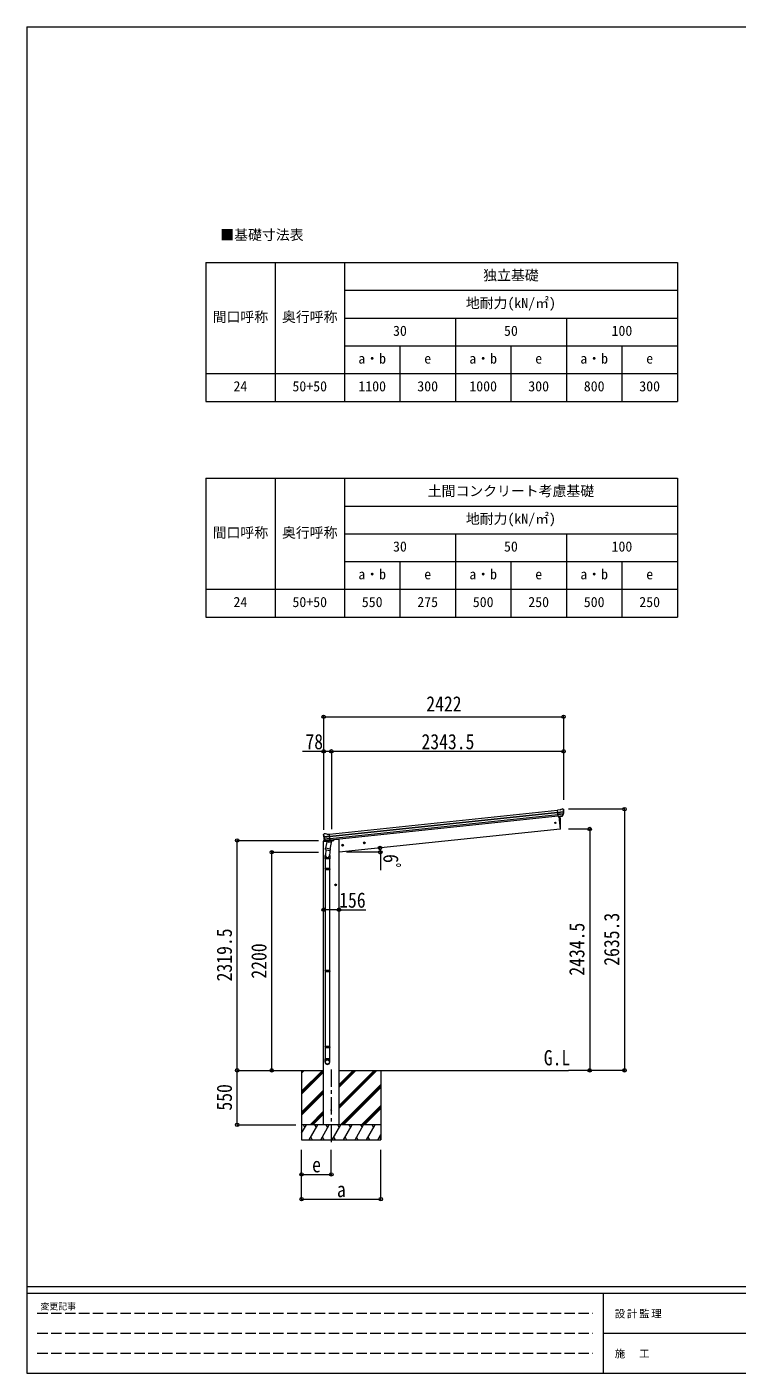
# Model space of a CAD drawing. Units: millimetres at full size, sheet at 1:35; some dimension numbers follow another scale. Extents: x -9837 to 9837, y -6790 to 6790.
# Drawn here: x -9837 to -2671, y -6790 to 6790 of the extents above; entities that cross this region are included whole.
import ezdxf
from ezdxf.enums import TextEntityAlignment as Align

# ---------------------------------------------------------------- set-up
doc = ezdxf.new("R2010")
doc.units = ezdxf.units.MM
doc.header["$LTSCALE"] = 35
doc.header["$PDMODE"] = 32
doc.header["$PDSIZE"] = 35
doc.linetypes.add('CHAIN1', pattern=[8, 5, -1, 1, -1])
doc.linetypes.add('DASHED3', pattern=[4, 3, -1])
for name, color, linetype, lineweight in [('0-0_0', 7, 'Continuous', 9), ('0-1_本体', 5, 'CHAIN1', 9), ('0-3_ELV2', 4, 'Continuous', 9), ('0-6_OTH_LINE', 6, 'Continuous', 9), ('0-9_OUTLINE', 7, 'Continuous', 9), ('0-E_DET2', 7, 'Continuous', 18), ('F-0_240', 7, 'Continuous', 9)]:
    doc.layers.add(name, color=color, linetype=linetype, lineweight=lineweight)
doc.layers.add('0-7_SHAPE', color=7, linetype='Continuous')
doc.styles.add('ＭＳ ゴシック', font='')
doc.styles.get('ＭＳ ゴシック').set_extended_font_data('MS Gothic')

msp = doc.modelspace()

# ---------------------------------------------------------------- linework, layer by layer
at = {"layer": '0-0_0'}
for p, q in [((-7187.43, -3736.01), (-6843.33, -3736.01)), ((-7065.58, -3736.01), (-7065.58, -4436.01)), ((-7065.58, -3947.23), (-6854.35, -3736.01)), ((-7065.58, -3763.39), (-7038.19, -3736.01)), ((-7065.58, -3749.25), (-7052.34, -3736.01)), ((-7065.58, -3961.38), (-6843.33, -3739.13)), ((-7065.58, -3975.52), (-6843.33, -3753.27)), ((-6687.83, -3736.01), (-4371.28, -3736.01)), ((-6687.83, -4118.27), (-6305.56, -3736.01)), ((-6687.83, -4089.98), (-6333.85, -3736.01)), ((-6687.83, -4104.12), (-6319.7, -3736.01)), ((-6687.83, -3906.14), (-6517.69, -3736.01)), ((-6687.83, -3891.99), (-6531.84, -3736.01)), ((-6687.83, -3877.85), (-6545.98, -3736.01)), ((-6265.58, -3736.01), (-6265.58, -4436.01)), ((-7065.58, -4159.37), (-6843.33, -3937.12)), ((-6671.72, -4286.01), (-6265.58, -3879.87)), ((-6657.58, -4286.01), (-6265.58, -3894.01)), ((-6643.43, -4286.01), (-6265.58, -3908.15)), ((-7065.58, -4173.51), (-6843.33, -3951.26)), ((-7065.58, -4187.65), (-6843.33, -3965.4)), ((-6980.08, -4286.01), (-6843.33, -4149.25)), ((-6965.94, -4286.01), (-6843.33, -4163.39)), ((-6951.8, -4286.01), (-6843.33, -4177.53)), ((-6459.58, -4286.01), (-6265.58, -4092)), ((-6445.44, -4286.01), (-6265.58, -4106.14)), ((-6431.3, -4286.01), (-6265.58, -4120.28)), ((-6265.58, -4286.01), (-7065.58, -4286.01)), ((-7065.58, -4369.84), (-7017.17, -4286.01)), ((-7032.18, -4311.99), (-7047.18, -4286.01)), ((-6988.31, -4436.01), (-6901.71, -4286.01)), ((-6916.71, -4311.99), (-6931.71, -4286.01)), ((-6872.84, -4436.01), (-6786.24, -4286.01)), ((-6801.24, -4311.99), (-6816.24, -4286.01)), ((-6757.37, -4436.01), (-6670.77, -4286.01)), ((-6685.77, -4311.99), (-6700.77, -4286.01)), ((-6641.9, -4436.01), (-6555.3, -4286.01)), ((-6570.3, -4311.99), (-6585.3, -4286.01)), ((-6526.43, -4436.01), (-6439.83, -4286.01)), ((-6469.83, -4286.01), (-6454.83, -4311.99)), ((-6410.96, -4436.01), (-6324.36, -4286.01)), ((-6339.36, -4311.99), (-6354.36, -4286.01)), ((-7065.58, -4436.01), (-6265.58, -4436.01)), ((-6973.31, -4410.03), (-6958.31, -4436.01)), ((-6857.84, -4410.03), (-6842.84, -4436.01)), ((-6742.37, -4410.03), (-6727.37, -4436.01)), ((-6626.9, -4410.03), (-6611.9, -4436.01)), ((-6511.43, -4410.03), (-6496.43, -4436.01)), ((-6395.96, -4410.03), (-6380.96, -4436.01)), ((-6295.49, -4436.01), (-6265.58, -4384.2)), ((-6280.49, -4410.03), (-6265.58, -4435.86))]:
    msp.add_line(p, q, dxfattribs=at)
at = {"layer": '0-1_本体'}
msp.add_line((-6765.58, -3726.8), (-6765.58, -4486.01), dxfattribs=at)
at = {"layer": '0-3_ELV2'}
for p, q in [((-6783.42, -1354), (-4484, -1112.32)), ((-6781.43, -1372.9), (-4482.02, -1131.22)), ((-6781, -1377.08), (-4481.58, -1135.4)), ((-6778.9, -1396.94), (-4479.49, -1155.26)), ((-4477.73, -1171.99), (-6777.15, -1413.67)), ((-4457.69, -1107.55), (-4484.21, -1110.33)), ((-4477.43, -1174.89), (-4484.21, -1110.33)), ((-4482.05, -1130.86), (-4422.32, -1124.58)), ((-4421.84, -1130.45), (-4481.44, -1136.72)), ((-4422.67, -1147.21), (-4479.71, -1153.2)), ((-4424.06, -1151.87), (-4479.24, -1157.67)), ((-4434.07, -1170.1), (-4477.45, -1174.66)), ((-4477.43, -1174.89), (-4467.48, -1173.84)), ((-4470.54, -1174.16), (-4457.16, -1301.55)), ((-4467.48, -1173.84), (-4467.21, -1173.9)), ((-4467.21, -1173.9), (-4441.88, -1171.24)), ((-4457.69, -1107.55), (-4446.09, -1100.58)), ((-4444.86, -1100.16), (-4431.37, -1098.75)), ((-4441.88, -1171.24), (-4441.62, -1171.12)), ((-4441.62, -1171.12), (-4433.93, -1170.32)), ((-4432.62, -1168.45), (-4423.17, -1150.15)), ((-4431.57, -1168.88), (-4421.45, -1150.62)), ((-4427.71, -1099.83), (-4427.71, -1099.83)), ((-4427.71, -1099.83), (-4422.53, -1104.03)), ((-4421.14, -1107.72), (-4421.45, -1105.87)), ((-6844.58, -1357.81), (-6845.27, -1358.67)), ((-6841.08, -1353.49), (-6844.58, -1357.81)), ((-6841.08, -1353.49), (-6841.08, -1353.49)), ((-6837.72, -1351.66), (-6837.72, -1351.66)), ((-6810.15, -1354.8), (-6783.63, -1352.01)), ((-6776.84, -1416.56), (-6783.63, -1352.01)), ((-4457.16, -1301.55), (-6687.83, -1536.01)), ((-4457.16, -1301.55), (-4455.1, -1301.27)), ((-6845.57, -1421.17), (-6846.47, -1428)), ((-6846.47, -1428), (-6812.74, -1424.45)), ((-6845.86, -1362.58), (-6845.95, -1360.7)), ((-6843.33, -4286.01), (-6843.33, -1427.67)), ((-6826.06, -1416.8), (-6842.91, -1418.57)), ((-6781.47, -1372.54), (-6841.21, -1378.82)), ((-6840.46, -1384.66), (-6780.85, -1378.4)), ((-6822.95, -1420.22), (-6836.64, -1404.46)), ((-6836.15, -1400.87), (-6779.12, -1394.88)), ((-6822.01, -1419.58), (-6835.05, -1403.65)), ((-6833.83, -1405.14), (-6778.65, -1399.35)), ((-6812.64, -1420.33), (-6820.34, -1421.14)), ((-6820.24, -1420.9), (-6776.87, -1416.34)), ((-6819.49, -1421.14), (-6817.93, -1420.98)), ((-6817.93, -1420.98), (-6780.39, -1417.03)), ((-6812.37, -1420.39), (-6812.64, -1420.33)), ((-6787.04, -1417.73), (-6812.37, -1420.39)), ((-6786.79, -1417.61), (-6787.04, -1417.73)), ((-6776.84, -1416.56), (-6786.79, -1417.61)), ((-6780.39, -1417.03), (-6778.82, -1416.87)), ((-6777.01, -1414.98), (-6776.08, -1415.17)), ((-6772.72, -1420.25), (-6743.46, -1417.17)), ((-6738.6, -1409.62), (-6739.02, -1412.85)), ((-6652.39, -1457.37), (-6658.47, -1461.78)), ((-6658.47, -1461.78), (-6657.68, -1469.24)), ((-6657.68, -1469.24), (-6650.83, -1472.3)), ((-6645.54, -1460.42), (-6652.39, -1457.37)), ((-6433.6, -1434.37), (-6439.67, -1438.78)), ((-6439.67, -1438.78), (-6438.89, -1446.25)), ((-6438.89, -1446.25), (-6432.03, -1449.3)), ((-6426.74, -1437.42), (-6433.6, -1434.37)), ((-6721.83, -1858.05), (-6728.33, -1861.8)), ((-6728.33, -1861.8), (-6728.33, -1869.31)), ((-6728.33, -1869.31), (-6721.83, -1873.06)), ((-6715.33, -1861.8), (-6721.83, -1858.05))]:
    msp.add_line(p, q, dxfattribs=at)
for points in [[(-6824.23, -1350.25), (-6824.23, -1350.25), (-6837.72, -1351.66)], [(-6810.15, -1354.8), (-6822.94, -1350.39), (-6822.94, -1350.39)], [(-6687.83, -4286.01), (-6687.83, -1407.01), (-6707.83, -1407.01), (-6738.68, -1410.25)], [(-6650.83, -1472.3), (-6644.75, -1467.88), (-6645.54, -1460.42)], [(-6432.03, -1449.3), (-6425.96, -1444.89), (-6426.74, -1437.42)], [(-6721.83, -1873.06), (-6715.33, -1869.31), (-6715.33, -1861.8)]]:
    msp.add_lwpolyline(points, dxfattribs=at)
for centre, radius in [((-4503.95, -1239), 6.5), ((-6651.61, -1464.83), 8.5), ((-6651.61, -1464.83), 7.7), ((-6651.61, -1464.83), 6.5), ((-6432.82, -1441.83), 8.5), ((-6432.82, -1441.83), 7.7), ((-6432.82, -1441.83), 6.5), ((-6721.83, -1865.56), 8.5), ((-6721.83, -1865.56), 7.7), ((-6721.83, -1865.56), 6.5), ((-6765.58, -4136.01), 4.5)]:
    msp.add_circle(centre, radius, dxfattribs=at)
for centre, radius, start, end in [((-5352.75, -1261.34), 900.99, 357.6414, 5.6433), ((-4444.55, -1103.15), 3, 96.02369, 120.97631), ((-4434.19, -1167.42), 2.99, 285.2717, 331.00739), ((-4430.85, -1103.72), 5, 51.04426, 95.95574), ((-4614.7, -1129.37), 192.44, 1.4271, 6.57578), ((-4425.84, -1148.77), 3, 332.69111, 354.20009), ((-4622.04, -1128.84), 200.2, 354.20009, 359.53883), ((-4377.05, -1122.47), 45.32, 182.67122, 185.64518), ((-4421.65, -1131.79), 1.35, 95.1605, 97.91927), ((-4419.05, -1130.23), 2.74, 179.02151, 184.43412), ((-4424.08, -1149.16), 3, 331, 354.13916), ((-4622.04, -1128.84), 202, 354.13916, 6), ((-6837.19, -1356.64), 5, 96.04426, 140.95574), ((-6823.92, -1353.23), 3, 71.02369, 95.97631), ((-4455.52, -1298.29), 3, 278, 357.63919), ((-6644.97, -1341.46), 202, 186, 197.86084), ((-6842.6, -1421.56), 3, 96, 172.5), ((-6652.04, -1343.51), 192.44, 185.42422, 190.5729), ((-6885.93, -1386.17), 45.32, 6.35482, 9.32878), ((-6843.23, -1385.03), 2.74, 7.56588, 12.97849), ((-6840.36, -1386.01), 1.35, 94.08073, 96.8395), ((-6644.97, -1341.46), 200.2, 192.46117, 197.79991), ((-6834.38, -1402.5), 3, 197.86084, 221), ((-6832.73, -1401.74), 3, 197.79991, 219.30889), ((-6820.69, -1418.26), 2.99, 220.99261, 266.7283), ((-6819.54, -1420.64), 0.5, 240.73754, 276), ((-6778.88, -1416.37), 0.5, 276, 311.26246), ((-6743.98, -1412.2), 5, 276, 352.5)]:
    msp.add_arc(centre, radius, start, end, dxfattribs=at)
for centre, major_axis, ratio, start_param, end_param in [((-4434.39, -1167.12), (-0.11, 3), 0.642905, 3.24593831, 4.20392797), ((-4434.25, -1167.33), (1.66, -2.51), 0.997631, 5.80419048, 5.89294842), ((-4434.32, -1167.22), (3.53, -2.11), 0.650902, 5.25614477, 5.32895537), ((-4431.95, -1166.87), (1.08, 3.13), 0.040856, 2.11350352, 2.14162489), ((-4423.4, -1107.33), (-0.87, 5.91), 0.020485, 0.67143203, 1.56913061), ((-4428.8, -1102.81), (5.88, -1.31), 0.24881, 0.46058498, 0.46410383), ((-4424.42, -1106.36), (-2.34, 1.9), 0.995767, 3.98597162, 4.71238898), ((-4619.73, -1150.79), (-20.92, 199.05), 0.994373, 4.71137894, 4.7277536), ((-6839.4, -1356.18), (-5.48, -2.51), 0.24881, 5.81908147, 5.82260033), ((-6843.73, -1361.72), (-0.38, 5.97), 0.020485, 4.7140547, 5.61175327), ((-6642.66, -1363.41), (-20.92, 199.05), 0.994373, 4.71137894, 4.7277536), ((-6842.94, -1360.56), (1.9, 2.34), 0.995767, 1.57079633, 2.29721369), ((-6642.66, -1363.41), (-20.92, 199.05), 0.994373, 1.55543171, 1.57180637), ((-6822.99, -1418.18), (-1.71, 2.84), 0.040856, 4.14156042, 4.16968179), ((-6820.56, -1417.92), (-0.51, 2.96), 0.642905, 2.07925734, 3.03724699), ((-6820.6, -1418.03), (-3.02, -2.79), 0.650902, 0.95422993, 1.02704053), ((-6820.64, -1418.15), (-1.1, -2.8), 0.997631, 0.39023689, 0.47899483)]:
    msp.add_ellipse(centre, major_axis=major_axis, ratio=ratio, start_param=start_param, end_param=end_param, dxfattribs=at)
at = {"layer": '0-6_OTH_LINE'}
for p, q in [((-6843.33, -168.95), (-6843.33, -1310.03)), ((-6843.33, -168.95), (-4421.81, -168.95)), ((-4421.81, -168.95), (-4421.81, -1006.13)), ((-6843.33, -517.95), (-7056.85, -517.95)), ((-6843.33, -517.95), (-6843.33, -1006.13)), ((-6765.33, -517.95), (-6843.33, -517.95)), ((-6765.33, -517.95), (-6765.33, -1301.86)), ((-4421.81, -517.95), (-6765.33, -517.95)), ((-4421.81, -517.95), (-4421.81, -1006.13)), ((-3807.42, -1100.73), (-4371.28, -1100.73)), ((-3807.42, -1100.73), (-3807.42, -3736.01)), ((-4158.42, -1301.55), (-4371.28, -1301.55)), ((-4158.42, -1301.55), (-4158.42, -3736.01)), ((-7715.58, -3736.01), (-7715.58, -1416.52)), ((-7715.58, -1416.52), (-6893.83, -1416.52)), ((-7366.58, -3736.01), (-7366.58, -1536.01)), ((-7366.58, -1536.01), (-6893.83, -1536.01)), ((-6687.83, -2115.56), (-6843.33, -2115.56)), ((-7715.58, -3736.01), (-7125.19, -3736.01)), ((-7715.58, -4286.01), (-7715.58, -3736.01)), ((-7366.58, -3736.01), (-7125.19, -3736.01)), ((-4158.42, -3736.01), (-4371.28, -3736.01)), ((-3807.42, -3736.01), (-4371.28, -3736.01)), ((-7715.58, -4286.01), (-7125.19, -4286.01)), ((-7065.58, -5036.01), (-7065.58, -4537.01)), ((-7065.58, -4786.01), (-7065.58, -4537.01)), ((-6765.58, -4786.01), (-6765.58, -4537.01)), ((-6265.58, -5036.01), (-6265.58, -4537.01)), ((-7065.58, -4786.01), (-6765.58, -4786.01)), ((-7065.58, -5036.01), (-6265.58, -5036.01))]:
    msp.add_line(p, q, dxfattribs=at)
at = {"layer": '0-6_OTH_LINE', "lineweight": 18}
for p, q in [((-6270.87, -1536.06), (-6613.46, -1536.06)), ((-6270.87, -1536.06), (-6270.87, -1717.56)), ((-6687.83, -2115.56), (-6415.78, -2115.56))]:
    msp.add_line(p, q, dxfattribs=at)
at = {"layer": '0-6_OTH_LINE'}
msp.add_arc((-6508.66, -1536.06), 237.79, 0, 10.52987, dxfattribs=at)
for p in [(-6843.33, -168.95), (-4421.81, -168.95), (-6843.33, -517.95), (-6765.33, -517.95), (-4421.81, -517.95), (-3807.42, -1100.73), (-4158.42, -1301.55), (-7715.58, -1416.52), (-6274.87, -1492.6), (-7366.58, -1536.01), (-6270.87, -1536.06), (-6843.33, -2115.56), (-6687.83, -2115.56), (-7715.58, -3736.01), (-7366.58, -3736.01), (-4158.42, -3736.01), (-3807.42, -3736.01), (-7715.58, -4286.01), (-7065.58, -4786.01), (-6765.58, -4786.01), (-7065.58, -5036.01), (-6265.58, -5036.01)]:
    msp.add_point(p, dxfattribs=at)
at = {"layer": '0-9_OUTLINE'}
for p, q in [((-6809.51, -1429.5), (-6822.87, -1495.16)), ((-6819.49, -1421.14), (-6778.82, -1416.87)), ((-6816.14, -1421.44), (-6816.28, -1422.17)), ((-6815.67, -1423.3), (-6790.92, -1433.05)), ((-6764.63, -1438.63), (-6809.51, -1429.5)), ((-6807.33, -1426.58), (-6807.99, -1429.81)), ((-6786.53, -1418.06), (-6789.45, -1432.41)), ((-6777.99, -1504.29), (-6764.63, -1438.63)), ((-6777.01, -1414.98), (-6776.08, -1415.17)), ((-6776.08, -1415.17), (-6764.88, -1432.09)), ((-6764.88, -1432.09), (-6766.15, -1438.33)), ((-6828.17, -1603.33), (-6828.17, -1568.98)), ((-6782.17, -1603.33), (-6828.17, -1603.33)), ((-6826.17, -1603.33), (-6826.17, -1700.07)), ((-6820.46, -1510.45), (-6826.02, -1566.17)), ((-6825.35, -1507.41), (-6822.85, -1495.16)), ((-6825.13, -1508.8), (-6825.13, -1508.8)), ((-6823.8, -1509.77), (-6782.84, -1518.1)), ((-6777.99, -1504.29), (-6822.87, -1495.16)), ((-6777.55, -1502.15), (-6784.2, -1569.89)), ((-6784.17, -1603.33), (-6784.17, -1700.07)), ((-6782.17, -1568.67), (-6782.17, -1603.33)), ((-6778, -1504.29), (-6780.54, -1516.76)), ((-6828.17, -1702.07), (-6827.17, -1700.07)), ((-6782.17, -1702.07), (-6828.17, -1702.07)), ((-6782.17, -1710.07), (-6828.17, -1710.07)), ((-6783.17, -1700.07), (-6827.17, -1700.07)), ((-6783.17, -1712.07), (-6827.17, -1712.07)), ((-6826.17, -1712.07), (-6826.17, -2728.76)), ((-6784.17, -1712.07), (-6784.17, -2728.76)), ((-6782.17, -1702.07), (-6783.17, -1700.07)), ((-6782.17, -1710.07), (-6783.17, -1712.07)), ((-6782.17, -1702.07), (-6782.17, -1710.07)), ((-6828.17, -2730.76), (-6827.17, -2728.76)), ((-6782.17, -2730.76), (-6828.17, -2730.76)), ((-6782.17, -2738.76), (-6828.17, -2738.76)), ((-6783.17, -2728.76), (-6827.17, -2728.76)), ((-6783.17, -2740.76), (-6827.17, -2740.76)), ((-6826.17, -2740.76), (-6826.17, -3496.45)), ((-6784.17, -2740.76), (-6784.17, -3496.45)), ((-6782.17, -2730.76), (-6783.17, -2728.76)), ((-6782.17, -2738.76), (-6783.17, -2740.76)), ((-6782.17, -2730.76), (-6782.17, -2738.76)), ((-6828.17, -3498.45), (-6827.17, -3496.45)), ((-6782.17, -3498.45), (-6828.17, -3498.45)), ((-6782.17, -3506.45), (-6828.17, -3506.45)), ((-6783.17, -3496.45), (-6827.17, -3496.45)), ((-6783.17, -3508.45), (-6827.17, -3508.45)), ((-6826.17, -3508.45), (-6826.17, -3618.45)), ((-6784.17, -3508.45), (-6784.17, -3618.45)), ((-6782.17, -3498.45), (-6783.17, -3496.45)), ((-6782.17, -3506.45), (-6783.17, -3508.45)), ((-6782.17, -3498.45), (-6782.17, -3506.45)), ((-6828.17, -3652.59), (-6828.17, -3618.45)), ((-6782.17, -3618.45), (-6828.17, -3618.45)), ((-6782.17, -3652.59), (-6782.17, -3618.45))]:
    msp.add_line(p, q, dxfattribs=at)
for points in [[(-6828.17, -1702.07), (-6828.17, -1710.07), (-6827.17, -1712.07)], [(-6828.17, -2730.76), (-6828.17, -2738.76), (-6827.17, -2740.76)], [(-6828.17, -3498.45), (-6828.17, -3506.45), (-6827.17, -3508.45)]]:
    msp.add_lwpolyline(points, dxfattribs=at)
for centre, radius, start, end in [((-6819.54, -1420.64), 0.5, 240.73754, 276), ((-6816.63, -1421.34), 0.5, 348.5, 96), ((-6815.3, -1422.37), 1, 168.5, 248.5), ((-6790.44, -1432.13), 1.03, 242.53897, 344.46569), ((-6785.94, -1418.22), 0.604, 93.09842, 164.70595), ((-6778.88, -1416.37), 0.5, 276, 311.26246), ((-6798.17, -1568.98), 30, 177.45142, 180), ((-6823.44, -1507.83), 1.95, 167.54017, 209.97766), ((-6823.4, -1507.81), 2, 209.90962, 258.5), ((-6782.44, -1516.14), 2, 258.5, 341.96843)]:
    msp.add_arc(centre, radius, start, end, dxfattribs=at)
for centre, major_axis, ratio, start_param, end_param in [((-6805.17, -1568.67), (23, 0), 0.996195, 2.62193603, 6.60747969), ((-6805.17, -1568.67), (21, 0), 0.996195, 3.02154981, 6.2247991), ((-6805.17, -3650.85), (-23, 0), 0.996195, 3.14159265, 6.28318531), ((-6805.17, -3652.59), (-23, 0), 0.996195, 3.14159265, 6.28318531), ((-6805.17, -3652.59), (0, -23.43), 0.981806, 4.71238898, 7.85398163)]:
    msp.add_ellipse(centre, major_axis=major_axis, ratio=ratio, start_param=start_param, end_param=end_param, dxfattribs=at)
msp.add_ellipse((-6805.17, -3652.59), major_axis=(21, 0), ratio=0.996195, dxfattribs=at)
at = {"layer": '0-E_DET2'}
for p, q in [((-8032.92, 4412.76), (-8032.92, 3012.76)), ((-8032.92, 4412.76), (-3272.92, 4412.76)), ((-7332.92, 4412.76), (-7332.92, 3012.76)), ((-6632.92, 4412.76), (-6632.92, 3012.76)), ((-3272.92, 4412.76), (-3272.92, 3012.76)), ((-6632.92, 4132.76), (-3272.92, 4132.76)), ((-6632.92, 3852.76), (-3272.92, 3852.76)), ((-5512.92, 3852.76), (-5512.92, 3012.76)), ((-4392.92, 3852.76), (-4392.92, 3012.76)), ((-6632.92, 3572.76), (-3272.92, 3572.76)), ((-6072.92, 3572.76), (-6072.92, 3012.76)), ((-4952.92, 3572.76), (-4952.92, 3012.76)), ((-3832.92, 3572.76), (-3832.92, 3012.76)), ((-8032.92, 3292.76), (-3272.92, 3292.76)), ((-8032.92, 3012.76), (-3272.92, 3012.76)), ((-8032.92, 2236.55), (-8032.92, 836.55)), ((-8032.92, 2236.55), (-3272.92, 2236.55)), ((-7332.92, 2236.55), (-7332.92, 836.55)), ((-6632.92, 2236.55), (-6632.92, 836.55)), ((-3272.92, 2236.55), (-3272.92, 836.55)), ((-6632.92, 1956.55), (-3272.92, 1956.55)), ((-6632.92, 1676.55), (-3272.92, 1676.55)), ((-5512.92, 1676.55), (-5512.92, 836.55)), ((-4392.92, 1676.55), (-4392.92, 836.55)), ((-6632.92, 1396.55), (-3272.92, 1396.55)), ((-6072.92, 1396.55), (-6072.92, 836.55)), ((-4952.92, 1396.55), (-4952.92, 836.55)), ((-3832.92, 1396.55), (-3832.92, 836.55)), ((-8032.92, 1116.55), (-3272.92, 1116.55)), ((-8032.92, 836.55), (-3272.92, 836.55))]:
    msp.add_line(p, q, dxfattribs=at)
at = {"layer": 'F-0_240', "color": 5}
for p, q in [((-9837.4, 6790), (-9837.4, -6790)), ((-9837.4, 6790), (9342.6, 6790)), ((-9837.4, -5915), (9342.6, -5915)), ((-9837.4, -5985), (6231.38, -5985)), ((-4023.62, -5985), (-4023.62, -6790)), ((-4023.62, -6387.5), (3151.38, -6387.5)), ((-9837.4, -6790), (9342.6, -6790))]:
    msp.add_line(p, q, dxfattribs=at)
at = {"layer": 'F-0_240', "color": 4, "linetype": 'DASHED3'}
for p, q in [((-9732.4, -6186.25), (-4128.62, -6186.25)), ((-9732.4, -6387.5), (-4128.62, -6387.5)), ((-9732.4, -6588.75), (-4128.62, -6588.75))]:
    msp.add_line(p, q, dxfattribs=at)

# ---------------------------------------------------------------- texts
at = {"layer": '0-6_OTH_LINE', "color": 7, "style": 'ＭＳ ゴシック', "width": 0.85}
for s, p in [('2422', (-5807.57, -161.95)), ('78', (-7027, -543.09)), ('2343.5', (-5856.07, -542.95)), ('156', (-6686.4, -2141.33)), ('e', (-6959.33, -4811.01)), ('a', (-6709.33, -5061.01))]:
    msp.add_text(s, height=154, dxfattribs=at).set_placement(p, align=Align.BOTTOM_LEFT)
for s, rotation, p in [('6ﾟ', 270, (-6286.33, -1555.08)), ('2635.3', 90, (-3814.42, -2680.87)), ('2434.5', 90, (-4165.42, -2781.28)), ('2319.5', 90, (-7722.58, -2838.76)), ('2200', 90, (-7373.58, -2811.01)), ('550', 90, (-7722.58, -4142.26))]:
    msp.add_text(s, height=154, rotation=rotation, dxfattribs=at).set_placement(p, align=Align.BOTTOM_LEFT)
at = {"layer": '0-7_SHAPE', "style": 'ＭＳ ゴシック', "width": 0.85}
msp.add_text('G.L', height=154, dxfattribs=at).set_placement((-4621.65, -3731.82), align=Align.BOTTOM_LEFT)
at = {"layer": '0-E_DET2', "style": 'ＭＳ ゴシック'}
for s, p in [('■基礎寸法表', (-7885.5, 4610.77)), ('独立基礎', (-5232.92, 4202.76)), ('地耐力(kN/㎡)', (-5407.92, 3922.76)), ('間口呼称', (-7962.92, 3782.76)), ('奥行呼称', (-7262.92, 3782.76)), ('30', (-6142.92, 3642.76)), ('50', (-5022.92, 3642.76)), ('100', (-3937.92, 3642.76)), ('a・b', (-6492.92, 3362.76)), ('e', (-5827.92, 3362.76)), ('a・b', (-5372.92, 3362.76)), ('e', (-4707.92, 3362.76)), ('a・b', (-4252.92, 3362.76)), ('e', (-3587.92, 3362.76)), ('24', (-7752.92, 3082.76)), ('50+50', (-7157.92, 3082.76)), ('1100', (-6492.92, 3082.76)), ('300', (-5897.92, 3082.76)), ('1000', (-5372.92, 3082.76)), ('300', (-4777.92, 3082.76)), ('800', (-4217.92, 3082.76)), ('300', (-3657.92, 3082.76)), ('土間コンクリート考慮基礎', (-5792.92, 2026.55)), ('地耐力(kN/㎡)', (-5407.92, 1746.55)), ('間口呼称', (-7962.92, 1606.55)), ('奥行呼称', (-7262.92, 1606.55)), ('30', (-6142.92, 1466.55)), ('50', (-5022.92, 1466.55)), ('100', (-3937.92, 1466.55)), ('a・b', (-6492.92, 1186.55)), ('e', (-5827.92, 1186.55)), ('a・b', (-5372.92, 1186.55)), ('e', (-4707.92, 1186.55)), ('a・b', (-4252.92, 1186.55)), ('e', (-3587.92, 1186.55)), ('24', (-7752.92, 906.55)), ('50+50', (-7157.92, 906.55)), ('550', (-6457.92, 906.55)), ('275', (-5897.92, 906.55)), ('500', (-5337.92, 906.55)), ('250', (-4777.92, 906.55)), ('500', (-4217.92, 906.55)), ('250', (-3657.92, 906.55))]:
    msp.add_text(s, height=102.6, dxfattribs=at).set_placement(p, align=Align.BOTTOM_LEFT)
at = {"layer": 'F-0_240', "style": 'ＭＳ ゴシック'}
msp.add_text('変更記事', height=64.15, dxfattribs=at).set_placement((-9700.64, -6168.75), align=Align.BOTTOM_LEFT)
at = {"layer": 'F-0_240', "char_height": 76.98, "attachment_point": 7, "style": 'ＭＳ ゴシック'}
for s, insert in [('\\T1.17;設計監理', (-3905.41, -6238.75)), ('\\T1.17;施\u3000工', (-3905.41, -6641.25))]:
    msp.add_mtext(s, dxfattribs=dict(at, insert=insert))

doc.saveas('drawing.dxf')
